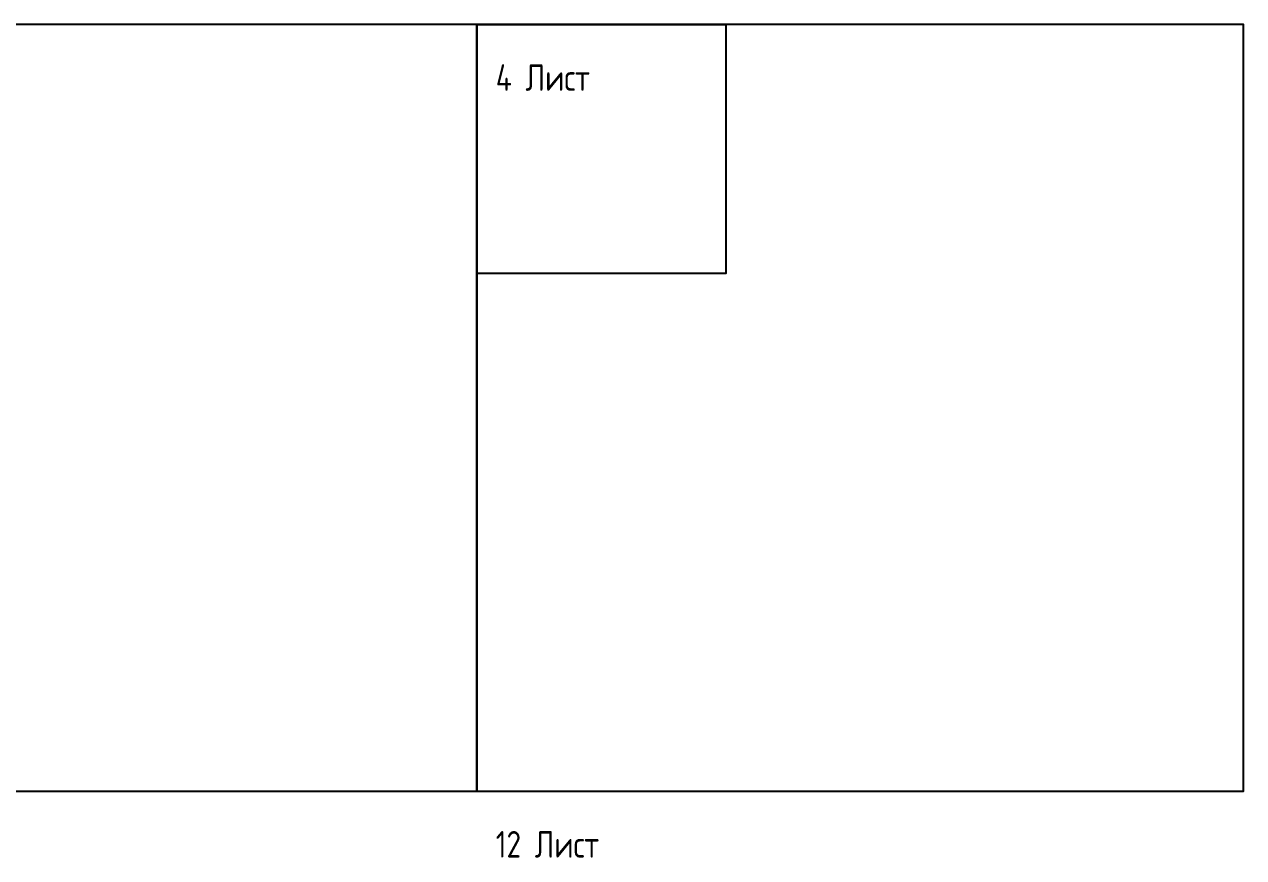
# Paper-space layout '№3' of a CAD drawing. Header units: millimetres. Extents: x -143 to 1617, y -313 to 845.
# Drawn here: x 918 to 1617, y -38 to 440 of the extents above; entities that cross this region are included whole.
import ezdxf

# ---------------------------------------------------------------- set-up
doc = ezdxf.new("R2010")
doc.units = ezdxf.units.MM
doc.styles.get("Standard").update_dxf_attribs({"font": 'ГОСТ тип А.ttf'})

# ---------------------------------------------------------------- blocks, each defined once
blk = doc.blocks.new('*U6925')
at = {"color": 4}
blk.add_lwpolyline([(-220, -220), (220, -220), (220, 220), (-220, 220)], close=True, dxfattribs=at)
at = {"color": 3}
blk.add_lwpolyline([(-220, 220), (-77, 220), (-77, 77), (-220, 77)], close=True, dxfattribs=at)
blk = doc.blocks.new('*U6926')
at = {"color": 0, "linetype": 'ByBlock', "lineweight": -2, "transparency": 16777216}
for p in [(0, 0), (440, 0), (880, 0), (1320, 0)]:
    blk.add_blockref('*U6925', p, dxfattribs=at)

psp = doc.layouts.new('№3')

# ---------------------------------------------------------------- block references
psp.add_blockref('*U6926', (77, 220))

# ---------------------------------------------------------------- texts
at = {"char_height": 15.258, "attachment_point": 1}
for s, insert in [('4 Лист', (1187.95, 417.12)), ('12 Лист', (1187.95, -22.88))]:
    psp.add_mtext_dynamic_manual_height_columns(s, width=109.6484, gutter_width=76.29, heights=[0], dxfattribs=dict(at, insert=insert))

doc.saveas('drawing.dxf')
